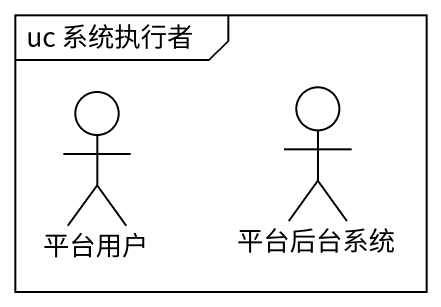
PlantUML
@startuml
mainframe uc 系统执行者
actor 平台用户
actor 平台后台系统
@enduml
